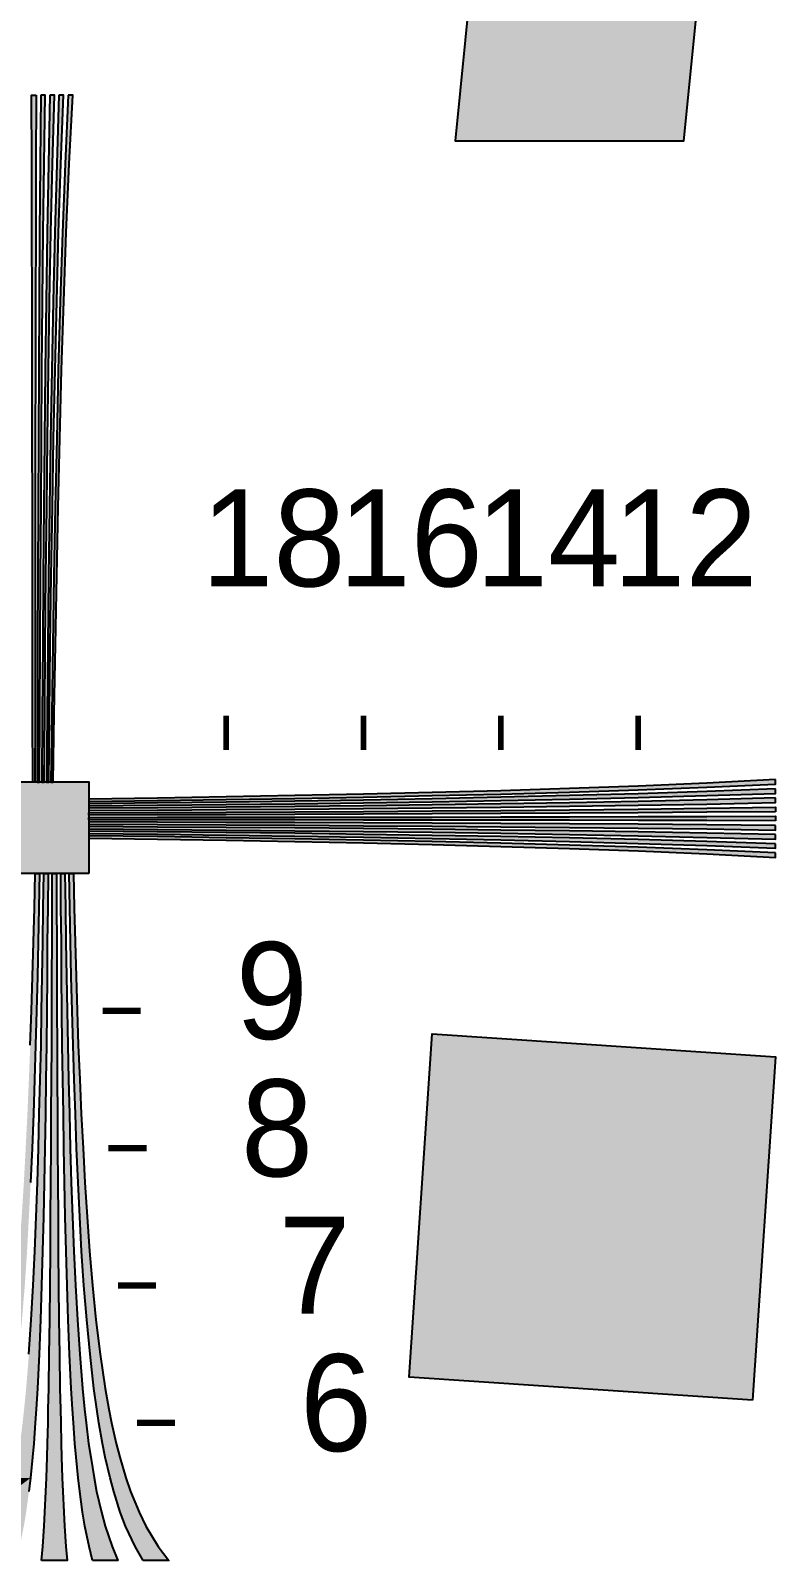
# Model space of a CAD drawing. Header units: millimetres. Extents: x 0 to 791, y 0 to 492.
# Drawn here: x 114.5 to 179.6, y 88.1 to 221.8 of the extents above; entities that cross this region are included whole.
import ezdxf

# ---------------------------------------------------------------- set-up
doc = ezdxf.new("R2010")
doc.units = ezdxf.units.MM
for name, color, linetype in [('LABELS', 7, 'Continuous'), ('PERIPHERY', 7, 'Continuous'), ('SFR', 7, 'Continuous')]:
    doc.layers.add(name, color=color, linetype=linetype)

msp = doc.modelspace()

# ---------------------------------------------------------------- hatches: boundary and pattern name
at = {"layer": 'PERIPHERY', "true_color": 0x000000}
h = msp.add_hatch(color=7, dxfattribs=at)
h.dxf.hatch_style = 1
h.paths.add_polyline_path([(114.95, 216.13), (114.93, 210.13), (114.92, 204.12), (114.9, 198.12), (114.89, 192.12), (114.88, 186.12), (114.88, 180.12), (114.87, 174.12), (114.86, 168.12), (114.86, 162.12), (114.85, 156.12), (114.65, 156.12), (114.64, 162.12), (114.64, 168.12), (114.63, 174.12), (114.63, 180.12), (114.62, 186.12), (114.61, 192.12), (114.6, 198.12), (114.58, 204.12), (114.57, 210.13), (114.55, 216.13), (114.95, 216.13)])
h = msp.add_hatch(color=7, dxfattribs=at)
h.dxf.hatch_style = 1
h.paths.add_polyline_path([(115.35, 216.13), (115.3, 210.13), (115.25, 204.12), (115.21, 198.12), (115.18, 192.12), (115.15, 186.12), (115.13, 180.12), (115.1, 174.12), (115.08, 168.12), (115.07, 162.12), (115.05, 156.12), (115.25, 156.12), (115.28, 162.12), (115.31, 168.12), (115.34, 174.12), (115.38, 180.12), (115.42, 186.12), (115.46, 192.12), (115.52, 198.12), (115.58, 204.12), (115.66, 210.13), (115.75, 216.13), (115.35, 216.13)])
h = msp.add_hatch(color=7, dxfattribs=at)
h.dxf.hatch_style = 1
h.paths.add_polyline_path([(116.15, 216.13), (116.02, 210.13), (115.92, 204.12), (115.83, 198.12), (115.75, 192.12), (115.68, 186.12), (115.63, 180.12), (115.57, 174.12), (115.53, 168.12), (115.49, 162.12), (115.45, 156.12), (115.65, 156.12), (115.7, 162.12), (115.75, 168.12), (115.81, 174.12), (115.88, 180.12), (115.95, 186.12), (116.04, 192.12), (116.13, 198.12), (116.25, 204.12), (116.39, 210.13), (116.55, 216.13), (116.15, 216.13)])
h = msp.add_hatch(color=7, dxfattribs=at)
h.dxf.hatch_style = 1
h.paths.add_polyline_path([(116.95, 216.13), (116.75, 210.13), (116.58, 204.12), (116.44, 198.12), (116.32, 192.12), (116.22, 186.12), (116.13, 180.12), (116.04, 174.12), (115.97, 168.12), (115.91, 162.12), (115.85, 156.12), (116.05, 156.12), (116.12, 162.12), (116.19, 168.12), (116.28, 174.12), (116.38, 180.12), (116.48, 186.12), (116.61, 192.12), (116.75, 198.12), (116.92, 204.12), (117.11, 210.13), (117.35, 216.13), (116.95, 216.13)])
h = msp.add_hatch(color=7, dxfattribs=at)
h.dxf.hatch_style = 1
h.paths.add_polyline_path([(117.75, 216.13), (117.48, 210.13), (117.25, 204.12), (117.06, 198.12), (116.89, 192.12), (116.75, 186.12), (116.63, 180.12), (116.51, 174.12), (116.42, 168.12), (116.33, 162.12), (116.25, 156.12), (116.45, 156.12), (116.54, 162.12), (116.64, 168.12), (116.75, 174.12), (116.88, 180.12), (117.02, 186.12), (117.18, 192.12), (117.37, 198.12), (117.58, 204.12), (117.84, 210.13), (118.15, 216.13), (117.75, 216.13)])
h = msp.add_hatch(color=7, dxfattribs=at)
h.dxf.hatch_style = 1
h.paths.add_polyline_path([(119.56, 148.13), (111.56, 148.13), (111.56, 156.13), (119.56, 156.13), (119.56, 148.13)])
h = msp.add_hatch(color=7, dxfattribs=at)
h.dxf.hatch_style = 1
h.paths.add_polyline_path([(179.56, 156.33), (173.56, 156.02), (167.56, 155.76), (161.56, 155.55), (155.56, 155.36), (149.56, 155.2), (143.56, 155.05), (137.56, 154.93), (131.56, 154.82), (125.56, 154.72), (119.56, 154.63), (119.56, 154.43), (125.56, 154.51), (131.56, 154.6), (137.56, 154.69), (143.56, 154.8), (149.56, 154.93), (155.56, 155.07), (161.56, 155.24), (167.56, 155.43), (173.56, 155.66), (179.56, 155.93), (179.56, 156.33)])
h = msp.add_hatch(color=7, dxfattribs=at)
h.dxf.hatch_style = 1
h.paths.add_polyline_path([(179.56, 155.53), (173.56, 155.29), (167.56, 155.1), (161.56, 154.93), (155.56, 154.79), (149.56, 154.66), (143.56, 154.55), (137.56, 154.46), (131.56, 154.37), (125.56, 154.3), (119.56, 154.23), (119.56, 154.03), (125.56, 154.09), (131.56, 154.15), (137.56, 154.22), (143.56, 154.3), (149.56, 154.4), (155.56, 154.5), (161.56, 154.62), (167.56, 154.76), (173.56, 154.93), (179.56, 155.13), (179.56, 155.53)])
h = msp.add_hatch(color=7, dxfattribs=at)
h.dxf.hatch_style = 1
h.paths.add_polyline_path([(179.56, 154.73), (173.56, 154.57), (167.56, 154.43), (161.56, 154.31), (155.56, 154.22), (149.56, 154.13), (143.56, 154.05), (137.56, 153.99), (131.56, 153.93), (125.56, 153.88), (119.56, 153.83), (119.56, 153.63), (125.56, 153.67), (131.56, 153.71), (137.56, 153.75), (143.56, 153.8), (149.56, 153.86), (155.56, 153.93), (161.56, 154.01), (167.56, 154.1), (173.56, 154.2), (179.56, 154.33), (179.56, 154.73)])
h = msp.add_hatch(color=7, dxfattribs=at)
h.dxf.hatch_style = 1
h.paths.add_polyline_path([(179.56, 153.53), (173.56, 153.48), (167.56, 153.43), (161.56, 153.39), (155.56, 153.36), (149.56, 153.33), (143.56, 153.3), (137.56, 153.28), (131.56, 153.26), (125.56, 153.25), (119.56, 153.23), (119.56, 153.43), (125.56, 153.46), (131.56, 153.49), (137.56, 153.52), (143.56, 153.55), (149.56, 153.6), (155.56, 153.64), (161.56, 153.7), (167.56, 153.76), (173.56, 153.84), (179.56, 153.93), (179.56, 153.53)])
h = msp.add_hatch(color=7, dxfattribs=at)
h.dxf.hatch_style = 1
h.paths.add_polyline_path([(179.56, 152.73), (173.56, 152.75), (167.56, 152.76), (161.56, 152.78), (155.56, 152.79), (149.56, 152.8), (143.56, 152.8), (137.56, 152.81), (131.56, 152.82), (125.56, 152.82), (119.56, 152.83), (119.56, 153.03), (125.56, 153.04), (131.56, 153.04), (137.56, 153.05), (143.56, 153.05), (149.56, 153.06), (155.56, 153.07), (161.56, 153.08), (167.56, 153.1), (173.56, 153.11), (179.56, 153.13), (179.56, 152.73)])
h = msp.add_hatch(color=7, dxfattribs=at)
h.dxf.hatch_style = 1
h.paths.add_polyline_path([(179.56, 152.33), (173.56, 152.38), (167.56, 152.43), (161.56, 152.47), (155.56, 152.5), (149.56, 152.53), (143.56, 152.55), (137.56, 152.58), (131.56, 152.6), (125.56, 152.61), (119.56, 152.63), (119.56, 152.43), (125.56, 152.4), (131.56, 152.37), (137.56, 152.34), (143.56, 152.3), (149.56, 152.26), (155.56, 152.22), (161.56, 152.16), (167.56, 152.1), (173.56, 152.02), (179.56, 151.93), (179.56, 152.33)])
h = msp.add_hatch(color=7, dxfattribs=at)
h.dxf.hatch_style = 1
h.paths.add_polyline_path([(179.56, 151.53), (173.56, 151.66), (167.56, 151.76), (161.56, 151.85), (155.56, 151.93), (149.56, 152), (143.56, 152.05), (137.56, 152.11), (131.56, 152.15), (125.56, 152.19), (119.56, 152.23), (119.56, 152.03), (125.56, 151.98), (131.56, 151.93), (137.56, 151.87), (143.56, 151.8), (149.56, 151.73), (155.56, 151.64), (161.56, 151.55), (167.56, 151.43), (173.56, 151.29), (179.56, 151.13), (179.56, 151.53)])
h = msp.add_hatch(color=7, dxfattribs=at)
h.dxf.hatch_style = 1
h.paths.add_polyline_path([(179.56, 150.73), (173.56, 150.93), (167.56, 151.1), (161.56, 151.24), (155.56, 151.36), (149.56, 151.46), (143.56, 151.55), (137.56, 151.64), (131.56, 151.71), (125.56, 151.77), (119.56, 151.83), (119.56, 151.63), (125.56, 151.56), (131.56, 151.49), (137.56, 151.4), (143.56, 151.3), (149.56, 151.2), (155.56, 151.07), (161.56, 150.93), (167.56, 150.76), (173.56, 150.57), (179.56, 150.33), (179.56, 150.73)])
h = msp.add_hatch(color=7, dxfattribs=at)
h.dxf.hatch_style = 1
h.paths.add_polyline_path([(179.56, 149.93), (173.56, 150.2), (167.56, 150.43), (161.56, 150.62), (155.56, 150.79), (149.56, 150.93), (143.56, 151.05), (137.56, 151.17), (131.56, 151.26), (125.56, 151.35), (119.56, 151.43), (119.56, 151.23), (125.56, 151.14), (131.56, 151.04), (137.56, 150.93), (143.56, 150.8), (149.56, 150.66), (155.56, 150.5), (161.56, 150.31), (167.56, 150.1), (173.56, 149.84), (179.56, 149.53), (179.56, 149.93)])
h = msp.add_hatch(color=7, dxfattribs=at)
h.dxf.hatch_style = 1
h.paths.add_polyline_path([(106.55, 88.13), (107.46, 89.33), (108.54, 91.13), (109.13, 92.33), (109.88, 94.13), (110.3, 95.33), (110.83, 97.13), (111.14, 98.33), (111.54, 100.13), (111.78, 101.33), (112.1, 103.13), (112.54, 106.13), (112.91, 109.13), (113.21, 112.13), (113.47, 115.13), (113.69, 118.13), (113.88, 121.13), (114.04, 124.13), (114.19, 127.13), (114.32, 130.13), (114.44, 133.13), (114.54, 136.13), (114.64, 139.13), (114.72, 142.13), (114.8, 145.13), (114.88, 148.13), (115.25, 148.13), (115.19, 145.13), (115.13, 142.13), (115.07, 139.13), (114.99, 136.13), (114.91, 133.13), (114.81, 130.13), (114.71, 127.13), (114.6, 124.13), (114.47, 121.13), (114.32, 118.13), (114.16, 115.13), (113.96, 112.13), (113.71, 109.13), (113.43, 106.13), (113.09, 103.13), (112.84, 101.33), (112.66, 100.13), (112.34, 98.33), (112.1, 97.13), (111.69, 95.33), (111.36, 94.13), (110.78, 92.33), (110.32, 91.13), (109.48, 89.33), (108.77, 88.13), (106.55, 88.13)])
h = msp.add_hatch(color=7, dxfattribs=at)
h.dxf.hatch_style = 1
h.paths.add_polyline_path([(110.99, 88.13), (111.49, 89.33), (112.1, 91.13), (112.43, 92.33), (112.85, 94.13), (113.08, 95.33), (113.37, 97.13), (113.55, 98.33), (113.77, 100.13), (113.9, 101.33), (114.08, 103.13), (114.32, 106.13), (114.52, 109.13), (114.69, 112.13), (114.83, 115.13), (114.96, 118.13), (115.07, 121.13), (115.16, 124.13), (115.23, 127.13), (115.31, 130.13), (115.38, 133.13), (115.43, 136.13), (115.49, 139.13), (115.53, 142.13), (115.58, 145.13), (115.62, 148.13), (115.99, 148.13), (115.97, 145.13), (115.93, 142.13), (115.91, 139.13), (115.88, 136.13), (115.85, 133.13), (115.8, 130.13), (115.76, 127.13), (115.71, 124.13), (115.66, 121.13), (115.59, 118.13), (115.52, 115.13), (115.43, 112.13), (115.33, 109.13), (115.21, 106.13), (115.07, 103.13), (114.96, 101.33), (114.88, 100.13), (114.75, 98.33), (114.64, 97.13), (114.47, 95.33), (114.32, 94.13), (114.08, 92.33), (113.88, 91.13), (113.51, 89.33), (113.21, 88.13), (110.99, 88.13), (110.99, 88.13)])
h = msp.add_hatch(color=7, dxfattribs=at)
h.dxf.hatch_style = 1
h.paths.add_polyline_path([(115.43, 88.13), (115.53, 89.33), (115.66, 91.13), (115.72, 92.33), (115.8, 94.13), (115.86, 95.33), (115.91, 97.13), (115.95, 98.33), (115.99, 100.13), (116.01, 101.33), (116.06, 103.13), (116.1, 106.13), (116.15, 109.13), (116.18, 112.13), (116.2, 115.13), (116.22, 118.13), (116.25, 121.13), (116.27, 124.13), (116.28, 127.13), (116.3, 130.13), (116.31, 133.13), (116.32, 136.13), (116.33, 139.13), (116.35, 142.13), (116.36, 145.13), (116.36, 148.13), (116.73, 148.13), (116.73, 145.13), (116.75, 142.13), (116.76, 139.13), (116.77, 136.13), (116.78, 133.13), (116.79, 130.13), (116.81, 127.13), (116.82, 124.13), (116.85, 121.13), (116.87, 118.13), (116.89, 115.13), (116.91, 112.13), (116.95, 109.13), (116.99, 106.13), (117.03, 103.13), (117.08, 101.33), (117.1, 100.13), (117.14, 98.33), (117.18, 97.13), (117.24, 95.33), (117.29, 94.13), (117.37, 92.33), (117.43, 91.13), (117.56, 89.33), (117.66, 88.13), (115.43, 88.13)])
h = msp.add_hatch(color=7, dxfattribs=at)
h.dxf.hatch_style = 1
h.paths.add_polyline_path([(119.88, 88.13), (119.58, 89.33), (119.21, 91.13), (119.01, 92.33), (118.77, 94.13), (118.63, 95.33), (118.44, 97.13), (118.34, 98.33), (118.21, 100.13), (118.13, 101.33), (118.02, 103.13), (117.88, 106.13), (117.76, 109.13), (117.66, 112.13), (117.57, 115.13), (117.5, 118.13), (117.43, 121.13), (117.38, 124.13), (117.33, 127.13), (117.29, 130.13), (117.24, 133.13), (117.21, 136.13), (117.18, 139.13), (117.16, 142.13), (117.12, 145.13), (117.1, 148.13), (117.47, 148.13), (117.51, 145.13), (117.56, 142.13), (117.6, 139.13), (117.66, 136.13), (117.71, 133.13), (117.78, 130.13), (117.86, 127.13), (117.93, 124.13), (118.02, 121.13), (118.13, 118.13), (118.26, 115.13), (118.4, 112.13), (118.57, 109.13), (118.77, 106.13), (119.01, 103.13), (119.19, 101.33), (119.32, 100.13), (119.54, 98.33), (119.72, 97.13), (120.02, 95.33), (120.24, 94.13), (120.66, 92.33), (120.99, 91.13), (121.6, 89.33), (122.1, 88.13), (119.88, 88.13)])
h = msp.add_hatch(color=7, dxfattribs=at)
h.dxf.hatch_style = 1
h.paths.add_polyline_path([(124.32, 88.13), (123.61, 89.33), (122.77, 91.13), (122.31, 92.33), (121.73, 94.13), (121.41, 95.33), (120.99, 97.13), (120.75, 98.33), (120.43, 100.13), (120.25, 101.33), (120, 103.13), (119.66, 106.13), (119.38, 109.13), (119.13, 112.13), (118.93, 115.13), (118.77, 118.13), (118.62, 121.13), (118.49, 124.13), (118.38, 127.13), (118.28, 130.13), (118.18, 133.13), (118.1, 136.13), (118.02, 139.13), (117.96, 142.13), (117.9, 145.13), (117.84, 148.13), (118.21, 148.13), (118.29, 145.13), (118.37, 142.13), (118.44, 139.13), (118.55, 136.13), (118.64, 133.13), (118.77, 130.13), (118.9, 127.13), (119.05, 124.13), (119.21, 121.13), (119.4, 118.13), (119.62, 115.13), (119.88, 112.13), (120.18, 109.13), (120.54, 106.13), (120.99, 103.13), (121.31, 101.33), (121.55, 100.13), (121.95, 98.33), (122.26, 97.13), (122.8, 95.33), (123.21, 94.13), (123.96, 92.33), (124.55, 91.13), (125.63, 89.33), (126.55, 88.13), (124.32, 88.13)])
at = {"layer": 'SFR', "true_color": 0x000000}
h = msp.add_hatch(color=7, dxfattribs=at)
h.dxf.hatch_style = 1
h.paths.add_polyline_path([(59.56, 292.12), (51.56, 212.13), (71.56, 212.13), (74.97, 246.18), (154.17, 238.26), (151.56, 212.12), (171.56, 212.12), (179.56, 292.12), (159.56, 292.12), (156.15, 258.06), (76.95, 265.99), (79.56, 292.12), (59.56, 292.12), (59.56, 292.12)])
h = msp.add_hatch(color=7, dxfattribs=at)
h.dxf.hatch_style = 1
h.paths.add_polyline_path([(177.56, 102.12), (147.56, 104.12), (149.56, 134.13), (179.56, 132.12), (177.56, 102.12)])

# ---------------------------------------------------------------- linework, layer by layer
at = {"layer": 'PERIPHERY', "color": 250}
for points in [[(114.95, 216.13), (114.93, 210.13), (114.92, 204.12), (114.9, 198.12), (114.89, 192.12), (114.88, 186.12), (114.88, 180.12), (114.87, 174.12), (114.86, 168.12), (114.86, 162.12), (114.85, 156.12), (114.65, 156.12), (114.64, 162.12), (114.64, 168.12), (114.63, 174.12), (114.63, 180.12), (114.62, 186.12), (114.61, 192.12), (114.6, 198.12), (114.58, 204.12), (114.57, 210.13), (114.55, 216.13), (114.95, 216.13)], [(115.35, 216.13), (115.3, 210.13), (115.25, 204.12), (115.21, 198.12), (115.18, 192.12), (115.15, 186.12), (115.13, 180.12), (115.1, 174.12), (115.08, 168.12), (115.07, 162.12), (115.05, 156.12), (115.25, 156.12), (115.28, 162.12), (115.31, 168.12), (115.34, 174.12), (115.38, 180.12), (115.42, 186.12), (115.46, 192.12), (115.52, 198.12), (115.58, 204.12), (115.66, 210.13), (115.75, 216.13), (115.35, 216.13)], [(116.15, 216.13), (116.02, 210.13), (115.92, 204.12), (115.83, 198.12), (115.75, 192.12), (115.68, 186.12), (115.63, 180.12), (115.57, 174.12), (115.53, 168.12), (115.49, 162.12), (115.45, 156.12), (115.65, 156.12), (115.7, 162.12), (115.75, 168.12), (115.81, 174.12), (115.88, 180.12), (115.95, 186.12), (116.04, 192.12), (116.13, 198.12), (116.25, 204.12), (116.39, 210.13), (116.55, 216.13), (116.15, 216.13)], [(116.95, 216.13), (116.75, 210.13), (116.58, 204.12), (116.44, 198.12), (116.32, 192.12), (116.22, 186.12), (116.13, 180.12), (116.04, 174.12), (115.97, 168.12), (115.91, 162.12), (115.85, 156.12), (116.05, 156.12), (116.12, 162.12), (116.19, 168.12), (116.28, 174.12), (116.38, 180.12), (116.48, 186.12), (116.61, 192.12), (116.75, 198.12), (116.92, 204.12), (117.11, 210.13), (117.35, 216.13), (116.95, 216.13)], [(117.75, 216.13), (117.48, 210.13), (117.25, 204.12), (117.06, 198.12), (116.89, 192.12), (116.75, 186.12), (116.63, 180.12), (116.51, 174.12), (116.42, 168.12), (116.33, 162.12), (116.25, 156.12), (116.45, 156.12), (116.54, 162.12), (116.64, 168.12), (116.75, 174.12), (116.88, 180.12), (117.02, 186.12), (117.18, 192.12), (117.37, 198.12), (117.58, 204.12), (117.84, 210.13), (118.15, 216.13), (117.75, 216.13)], [(119.56, 148.13), (111.56, 148.13), (111.56, 156.13), (119.56, 156.13), (119.56, 148.13)], [(179.56, 156.33), (173.56, 156.02), (167.56, 155.76), (161.56, 155.55), (155.56, 155.36), (149.56, 155.2), (143.56, 155.05), (137.56, 154.93), (131.56, 154.82), (125.56, 154.72), (119.56, 154.63), (119.56, 154.43), (125.56, 154.51), (131.56, 154.6), (137.56, 154.69), (143.56, 154.8), (149.56, 154.93), (155.56, 155.07), (161.56, 155.24), (167.56, 155.43), (173.56, 155.66), (179.56, 155.93), (179.56, 156.33)], [(179.56, 155.53), (173.56, 155.29), (167.56, 155.1), (161.56, 154.93), (155.56, 154.79), (149.56, 154.66), (143.56, 154.55), (137.56, 154.46), (131.56, 154.37), (125.56, 154.3), (119.56, 154.23), (119.56, 154.03), (125.56, 154.09), (131.56, 154.15), (137.56, 154.22), (143.56, 154.3), (149.56, 154.4), (155.56, 154.5), (161.56, 154.62), (167.56, 154.76), (173.56, 154.93), (179.56, 155.13), (179.56, 155.53)], [(179.56, 154.73), (173.56, 154.57), (167.56, 154.43), (161.56, 154.31), (155.56, 154.22), (149.56, 154.13), (143.56, 154.05), (137.56, 153.99), (131.56, 153.93), (125.56, 153.88), (119.56, 153.83), (119.56, 153.63), (125.56, 153.67), (131.56, 153.71), (137.56, 153.75), (143.56, 153.8), (149.56, 153.86), (155.56, 153.93), (161.56, 154.01), (167.56, 154.1), (173.56, 154.2), (179.56, 154.33), (179.56, 154.73)], [(179.56, 153.53), (173.56, 153.48), (167.56, 153.43), (161.56, 153.39), (155.56, 153.36), (149.56, 153.33), (143.56, 153.3), (137.56, 153.28), (131.56, 153.26), (125.56, 153.25), (119.56, 153.23), (119.56, 153.43), (125.56, 153.46), (131.56, 153.49), (137.56, 153.52), (143.56, 153.55), (149.56, 153.6), (155.56, 153.64), (161.56, 153.7), (167.56, 153.76), (173.56, 153.84), (179.56, 153.93), (179.56, 153.53)], [(179.56, 152.73), (173.56, 152.75), (167.56, 152.76), (161.56, 152.78), (155.56, 152.79), (149.56, 152.8), (143.56, 152.8), (137.56, 152.81), (131.56, 152.82), (125.56, 152.82), (119.56, 152.83), (119.56, 153.03), (125.56, 153.04), (131.56, 153.04), (137.56, 153.05), (143.56, 153.05), (149.56, 153.06), (155.56, 153.07), (161.56, 153.08), (167.56, 153.1), (173.56, 153.11), (179.56, 153.13), (179.56, 152.73)], [(179.56, 152.33), (173.56, 152.38), (167.56, 152.43), (161.56, 152.47), (155.56, 152.5), (149.56, 152.53), (143.56, 152.55), (137.56, 152.58), (131.56, 152.6), (125.56, 152.61), (119.56, 152.63), (119.56, 152.43), (125.56, 152.4), (131.56, 152.37), (137.56, 152.34), (143.56, 152.3), (149.56, 152.26), (155.56, 152.22), (161.56, 152.16), (167.56, 152.1), (173.56, 152.02), (179.56, 151.93), (179.56, 152.33)], [(179.56, 151.53), (173.56, 151.66), (167.56, 151.76), (161.56, 151.85), (155.56, 151.93), (149.56, 152), (143.56, 152.05), (137.56, 152.11), (131.56, 152.15), (125.56, 152.19), (119.56, 152.23), (119.56, 152.03), (125.56, 151.98), (131.56, 151.93), (137.56, 151.87), (143.56, 151.8), (149.56, 151.73), (155.56, 151.64), (161.56, 151.55), (167.56, 151.43), (173.56, 151.29), (179.56, 151.13), (179.56, 151.53)], [(179.56, 150.73), (173.56, 150.93), (167.56, 151.1), (161.56, 151.24), (155.56, 151.36), (149.56, 151.46), (143.56, 151.55), (137.56, 151.64), (131.56, 151.71), (125.56, 151.77), (119.56, 151.83), (119.56, 151.63), (125.56, 151.56), (131.56, 151.49), (137.56, 151.4), (143.56, 151.3), (149.56, 151.2), (155.56, 151.07), (161.56, 150.93), (167.56, 150.76), (173.56, 150.57), (179.56, 150.33), (179.56, 150.73)], [(179.56, 149.93), (173.56, 150.2), (167.56, 150.43), (161.56, 150.62), (155.56, 150.79), (149.56, 150.93), (143.56, 151.05), (137.56, 151.17), (131.56, 151.26), (125.56, 151.35), (119.56, 151.43), (119.56, 151.23), (125.56, 151.14), (131.56, 151.04), (137.56, 150.93), (143.56, 150.8), (149.56, 150.66), (155.56, 150.5), (161.56, 150.31), (167.56, 150.1), (173.56, 149.84), (179.56, 149.53), (179.56, 149.93)], [(115.43, 88.13), (115.53, 89.33), (115.66, 91.13), (115.72, 92.33), (115.8, 94.13), (115.86, 95.33), (115.91, 97.13), (115.95, 98.33), (115.99, 100.13), (116.01, 101.33), (116.06, 103.13), (116.1, 106.13), (116.15, 109.13), (116.18, 112.13), (116.2, 115.13), (116.22, 118.13), (116.25, 121.13), (116.27, 124.13), (116.28, 127.13), (116.3, 130.13), (116.31, 133.13), (116.32, 136.13), (116.33, 139.13), (116.35, 142.13), (116.36, 145.13), (116.36, 148.13), (116.73, 148.13), (116.73, 145.13), (116.75, 142.13), (116.76, 139.13), (116.77, 136.13), (116.78, 133.13), (116.79, 130.13), (116.81, 127.13), (116.82, 124.13), (116.85, 121.13), (116.87, 118.13), (116.89, 115.13), (116.91, 112.13), (116.95, 109.13), (116.99, 106.13), (117.03, 103.13), (117.08, 101.33), (117.1, 100.13), (117.14, 98.33), (117.18, 97.13), (117.24, 95.33), (117.29, 94.13), (117.37, 92.33), (117.43, 91.13), (117.56, 89.33), (117.66, 88.13), (115.43, 88.13)], [(119.88, 88.13), (119.58, 89.33), (119.21, 91.13), (119.01, 92.33), (118.77, 94.13), (118.63, 95.33), (118.44, 97.13), (118.34, 98.33), (118.21, 100.13), (118.13, 101.33), (118.02, 103.13), (117.88, 106.13), (117.76, 109.13), (117.66, 112.13), (117.57, 115.13), (117.5, 118.13), (117.43, 121.13), (117.38, 124.13), (117.33, 127.13), (117.29, 130.13), (117.24, 133.13), (117.21, 136.13), (117.18, 139.13), (117.16, 142.13), (117.12, 145.13), (117.1, 148.13), (117.47, 148.13), (117.51, 145.13), (117.56, 142.13), (117.6, 139.13), (117.66, 136.13), (117.71, 133.13), (117.78, 130.13), (117.86, 127.13), (117.93, 124.13), (118.02, 121.13), (118.13, 118.13), (118.26, 115.13), (118.4, 112.13), (118.57, 109.13), (118.77, 106.13), (119.01, 103.13), (119.19, 101.33), (119.32, 100.13), (119.54, 98.33), (119.72, 97.13), (120.02, 95.33), (120.24, 94.13), (120.66, 92.33), (120.99, 91.13), (121.6, 89.33), (122.1, 88.13), (119.88, 88.13)], [(124.32, 88.13), (123.61, 89.33), (122.77, 91.13), (122.31, 92.33), (121.73, 94.13), (121.41, 95.33), (120.99, 97.13), (120.75, 98.33), (120.43, 100.13), (120.25, 101.33), (120, 103.13), (119.66, 106.13), (119.38, 109.13), (119.13, 112.13), (118.93, 115.13), (118.77, 118.13), (118.62, 121.13), (118.49, 124.13), (118.38, 127.13), (118.28, 130.13), (118.18, 133.13), (118.1, 136.13), (118.02, 139.13), (117.96, 142.13), (117.9, 145.13), (117.84, 148.13), (118.21, 148.13), (118.29, 145.13), (118.37, 142.13), (118.44, 139.13), (118.55, 136.13), (118.64, 133.13), (118.77, 130.13), (118.9, 127.13), (119.05, 124.13), (119.21, 121.13), (119.4, 118.13), (119.62, 115.13), (119.88, 112.13), (120.18, 109.13), (120.54, 106.13), (120.99, 103.13), (121.31, 101.33), (121.55, 100.13), (121.95, 98.33), (122.26, 97.13), (122.8, 95.33), (123.21, 94.13), (123.96, 92.33), (124.55, 91.13), (125.63, 89.33), (126.55, 88.13), (124.32, 88.13)]]:
    msp.add_lwpolyline(points, close=True, dxfattribs=at)
at = {"layer": 'PERIPHERY', "color": 250, "lineweight": 35}
for points, const_width in [([(131.56, 158.93), (131.56, 161.93)], 0.5), ([(143.56, 158.93), (143.56, 161.93)], 0.5), ([(155.56, 158.93), (155.56, 161.93)], 0.5), ([(167.56, 158.93), (167.56, 161.93)], 0.5), ([(124.1, 136.13), (120.77, 136.13)], 0.556), ([(124.6, 124.13), (121.27, 124.13)], 0.556), ([(125.43, 112.13), (122.1, 112.13)], 0.556), ([(127.1, 100.13), (123.77, 100.13)], 0.556)]:
    msp.add_lwpolyline(points, dxfattribs=dict(at, const_width=const_width))
at = {"layer": 'PERIPHERY', "color": 250}
for points in [[(114.32, 106.13), (114.52, 109.13), (114.69, 112.13), (114.83, 115.13), (114.96, 118.13), (115.07, 121.13), (115.16, 124.13), (115.23, 127.13), (115.31, 130.13), (115.38, 133.13), (115.43, 136.13), (115.49, 139.13), (115.53, 142.13), (115.58, 145.13), (115.62, 148.13), (115.99, 148.13), (115.97, 145.13), (115.93, 142.13), (115.91, 139.13), (115.88, 136.13), (115.85, 133.13), (115.8, 130.13), (115.76, 127.13), (115.71, 124.13), (115.66, 121.13), (115.59, 118.13), (115.52, 115.13), (115.43, 112.13), (115.33, 109.13), (115.21, 106.13), (115.07, 103.13), (114.96, 101.33), (114.88, 100.13), (114.75, 98.33), (114.64, 97.13), (114.47, 95.33), (114.32, 94.13)], [(114.44, 133.13), (114.54, 136.13), (114.64, 139.13), (114.72, 142.13), (114.8, 145.13), (114.88, 148.13), (115.25, 148.13), (115.19, 145.13), (115.13, 142.13), (115.07, 139.13), (114.99, 136.13), (114.91, 133.13), (114.81, 130.13), (114.71, 127.13), (114.6, 124.13), (114.47, 121.13)]]:
    msp.add_lwpolyline(points, dxfattribs=at)
at = {"layer": 'PERIPHERY', "color": 250, "true_color": 0x000000}
for points in [[(114.95, 216.13), (114.55, 216.13), (114.57, 210.13)], [(114.95, 216.13), (114.57, 210.13), (114.58, 204.12)], [(114.95, 216.13), (114.58, 204.12), (114.6, 198.12)], [(114.95, 216.13), (114.6, 198.12), (114.61, 192.12)], [(114.95, 216.13), (114.61, 192.12), (114.62, 186.12)], [(114.95, 216.13), (114.62, 186.12), (114.63, 180.12)], [(114.95, 216.13), (114.63, 180.12), (114.63, 174.12)], [(114.95, 216.13), (114.63, 174.12), (114.64, 168.12)], [(114.95, 216.13), (114.64, 168.12), (114.64, 162.12)], [(114.95, 216.13), (114.64, 162.12), (114.65, 156.12)], [(114.65, 156.12), (114.93, 210.13), (114.95, 216.13)], [(115.75, 216.13), (115.13, 180.12), (115.1, 174.12)], [(115.1, 174.12), (115.66, 210.13), (115.75, 216.13)], [(115.75, 216.13), (115.15, 186.12), (115.13, 180.12)], [(115.75, 216.13), (115.18, 192.12), (115.15, 186.12)], [(115.75, 216.13), (115.21, 198.12), (115.18, 192.12)], [(115.75, 216.13), (115.25, 204.12), (115.21, 198.12)], [(115.75, 216.13), (115.3, 210.13), (115.25, 204.12)], [(115.75, 216.13), (115.35, 216.13), (115.3, 210.13)], [(116.55, 216.13), (115.75, 192.12), (115.68, 186.12)], [(115.68, 186.12), (116.39, 210.13), (116.55, 216.13)], [(116.55, 216.13), (115.83, 198.12), (115.75, 192.12)], [(116.55, 216.13), (115.92, 204.12), (115.83, 198.12)], [(116.55, 216.13), (116.02, 210.13), (115.92, 204.12)], [(116.55, 216.13), (116.15, 216.13), (116.02, 210.13)], [(117.35, 216.13), (116.44, 198.12), (116.32, 192.12)], [(116.32, 192.12), (117.11, 210.13), (117.35, 216.13)], [(117.35, 216.13), (116.58, 204.12), (116.44, 198.12)], [(117.35, 216.13), (116.75, 210.13), (116.58, 204.12)], [(117.35, 216.13), (116.95, 216.13), (116.75, 210.13)], [(118.15, 216.13), (117.06, 198.12), (116.89, 192.12)], [(116.89, 192.12), (117.84, 210.13), (118.15, 216.13)], [(118.15, 216.13), (117.25, 204.12), (117.06, 198.12)], [(118.15, 216.13), (117.48, 210.13), (117.25, 204.12)], [(118.15, 216.13), (117.75, 216.13), (117.48, 210.13)], [(114.65, 156.12), (114.92, 204.12), (114.93, 210.13)], [(115.1, 174.12), (115.58, 204.12), (115.66, 210.13)], [(115.68, 186.12), (116.25, 204.12), (116.39, 210.13)], [(116.32, 192.12), (116.92, 204.12), (117.11, 210.13)], [(116.89, 192.12), (117.58, 204.12), (117.84, 210.13)], [(114.65, 156.12), (114.9, 198.12), (114.92, 204.12)], [(115.1, 174.12), (115.52, 198.12), (115.58, 204.12)], [(115.68, 186.12), (116.13, 198.12), (116.25, 204.12)], [(116.32, 192.12), (116.75, 198.12), (116.92, 204.12)], [(116.89, 192.12), (117.37, 198.12), (117.58, 204.12)], [(114.65, 156.12), (114.89, 192.12), (114.9, 198.12)], [(115.1, 174.12), (115.46, 192.12), (115.52, 198.12)], [(115.68, 186.12), (116.04, 192.12), (116.13, 198.12)], [(116.32, 192.12), (116.61, 192.12), (116.75, 198.12)], [(116.89, 192.12), (117.18, 192.12), (117.37, 198.12)], [(114.65, 156.12), (114.88, 186.12), (114.89, 192.12)], [(115.1, 174.12), (115.42, 186.12), (115.46, 192.12)], [(115.68, 186.12), (115.95, 186.12), (116.04, 192.12)], [(116.32, 192.12), (115.91, 162.12), (115.85, 156.12)], [(116.32, 192.12), (115.85, 156.12), (116.05, 156.12)], [(116.32, 192.12), (115.97, 168.12), (115.91, 162.12)], [(116.32, 192.12), (116.04, 174.12), (115.97, 168.12)], [(116.32, 192.12), (116.13, 180.12), (116.04, 174.12)], [(116.32, 192.12), (116.05, 156.12), (116.12, 162.12)], [(116.32, 192.12), (116.12, 162.12), (116.19, 168.12)], [(116.32, 192.12), (116.22, 186.12), (116.13, 180.12)], [(116.32, 192.12), (116.19, 168.12), (116.28, 174.12)], [(116.89, 192.12), (116.33, 162.12), (116.25, 156.12)], [(116.89, 192.12), (116.25, 156.12), (116.45, 156.12)], [(116.32, 192.12), (116.28, 174.12), (116.38, 180.12)], [(116.32, 192.12), (116.38, 180.12), (116.48, 186.12)], [(116.32, 192.12), (116.48, 186.12), (116.61, 192.12)], [(116.89, 192.12), (116.42, 168.12), (116.33, 162.12)], [(116.89, 192.12), (116.51, 174.12), (116.42, 168.12)], [(116.89, 192.12), (116.45, 156.12), (116.54, 162.12)], [(116.89, 192.12), (116.63, 180.12), (116.51, 174.12)], [(116.89, 192.12), (116.54, 162.12), (116.64, 168.12)], [(116.89, 192.12), (116.75, 186.12), (116.63, 180.12)], [(116.89, 192.12), (116.64, 168.12), (116.75, 174.12)], [(116.89, 192.12), (116.75, 174.12), (116.88, 180.12)], [(116.89, 192.12), (116.88, 180.12), (117.02, 186.12)], [(116.89, 192.12), (117.02, 186.12), (117.18, 192.12)], [(114.65, 156.12), (114.88, 180.12), (114.88, 186.12)], [(115.1, 174.12), (115.38, 180.12), (115.42, 186.12)], [(115.68, 186.12), (115.49, 162.12), (115.45, 156.12)], [(115.68, 186.12), (115.45, 156.12), (115.65, 156.12)], [(115.68, 186.12), (115.53, 168.12), (115.49, 162.12)], [(115.68, 186.12), (115.63, 180.12), (115.53, 168.12)], [(115.68, 186.12), (115.65, 156.12), (115.7, 162.12)], [(115.68, 186.12), (115.7, 162.12), (115.75, 168.12)], [(115.68, 186.12), (115.75, 168.12), (115.81, 174.12)], [(115.68, 186.12), (115.81, 174.12), (115.88, 180.12)], [(115.68, 186.12), (115.88, 180.12), (115.95, 186.12)], [(114.65, 156.12), (114.87, 174.12), (114.88, 180.12)], [(115.1, 174.12), (115.34, 174.12), (115.38, 180.12)], [(115.63, 180.12), (115.57, 174.12), (115.53, 168.12)], [(114.65, 156.12), (114.86, 168.12), (114.87, 174.12)], [(115.1, 174.12), (115.08, 168.12), (115.07, 162.12)], [(115.1, 174.12), (115.07, 162.12), (115.25, 156.12)], [(115.1, 174.12), (115.25, 156.12), (115.28, 162.12)], [(115.1, 174.12), (115.28, 162.12), (115.31, 168.12)], [(115.1, 174.12), (115.31, 168.12), (115.34, 174.12)], [(114.65, 156.12), (114.86, 162.12), (114.86, 168.12)], [(114.65, 156.12), (114.85, 156.12), (114.86, 162.12)], [(115.07, 162.12), (115.05, 156.12), (115.25, 156.12)], [(119.56, 148.13), (119.56, 156.13), (111.56, 156.13)], [(111.56, 156.13), (111.56, 148.13), (119.56, 148.13)], [(179.56, 155.93), (143.56, 155.05), (119.56, 154.43)], [(179.56, 155.93), (119.56, 154.43), (125.56, 154.51)], [(179.56, 155.13), (143.56, 154.55), (119.56, 154.03)], [(179.56, 155.13), (119.56, 154.03), (125.56, 154.09)], [(143.56, 155.05), (137.56, 154.93), (119.56, 154.43)], [(179.56, 155.93), (125.56, 154.51), (131.56, 154.6)], [(179.56, 155.13), (125.56, 154.09), (131.56, 154.15)], [(179.56, 155.93), (131.56, 154.6), (137.56, 154.69)], [(179.56, 155.13), (131.56, 154.15), (137.56, 154.22)], [(179.56, 155.93), (137.56, 154.69), (143.56, 154.8)], [(179.56, 155.13), (137.56, 154.22), (143.56, 154.3)], [(179.56, 155.93), (149.56, 155.2), (143.56, 155.05)], [(179.56, 155.93), (143.56, 154.8), (149.56, 154.93)], [(179.56, 155.13), (149.56, 154.66), (143.56, 154.55)], [(179.56, 155.13), (143.56, 154.3), (149.56, 154.4)], [(179.56, 155.93), (155.56, 155.36), (149.56, 155.2)], [(179.56, 155.93), (149.56, 154.93), (155.56, 155.07)], [(179.56, 155.13), (155.56, 154.79), (149.56, 154.66)], [(179.56, 155.13), (149.56, 154.4), (155.56, 154.5)], [(179.56, 155.93), (161.56, 155.55), (155.56, 155.36)], [(179.56, 155.93), (155.56, 155.07), (161.56, 155.24)], [(179.56, 155.13), (161.56, 154.93), (155.56, 154.79)], [(179.56, 155.13), (155.56, 154.5), (161.56, 154.62)], [(179.56, 155.93), (167.56, 155.76), (161.56, 155.55)], [(179.56, 155.93), (161.56, 155.24), (167.56, 155.43)], [(179.56, 155.13), (167.56, 155.1), (161.56, 154.93)], [(179.56, 155.13), (161.56, 154.62), (167.56, 154.76)], [(179.56, 155.93), (173.56, 156.02), (167.56, 155.76)], [(167.56, 155.43), (173.56, 155.66), (179.56, 155.93)], [(179.56, 155.13), (173.56, 155.29), (167.56, 155.1)], [(167.56, 154.76), (173.56, 154.93), (179.56, 155.13)], [(179.56, 155.93), (179.56, 156.33), (173.56, 156.02)], [(179.56, 155.13), (179.56, 155.53), (173.56, 155.29)], [(137.56, 154.93), (131.56, 154.82), (119.56, 154.43)], [(131.56, 154.82), (125.56, 154.72), (119.56, 154.43)], [(125.56, 154.72), (119.56, 154.63), (119.56, 154.43)], [(143.56, 154.55), (131.56, 154.37), (119.56, 154.03)], [(131.56, 154.37), (125.56, 154.3), (119.56, 154.03)], [(179.56, 154.33), (125.56, 153.88), (119.56, 153.83)], [(179.56, 154.33), (119.56, 153.83), (119.56, 153.63)], [(179.56, 154.33), (119.56, 153.63), (125.56, 153.67)], [(125.56, 154.3), (119.56, 154.23), (119.56, 154.03)], [(179.56, 154.33), (131.56, 153.93), (125.56, 153.88)], [(179.56, 154.33), (125.56, 153.67), (131.56, 153.71)], [(143.56, 154.55), (137.56, 154.46), (131.56, 154.37)], [(179.56, 154.33), (137.56, 153.99), (131.56, 153.93)], [(179.56, 154.33), (131.56, 153.71), (137.56, 153.75)], [(179.56, 154.33), (143.56, 154.05), (137.56, 153.99)], [(179.56, 154.33), (137.56, 153.75), (143.56, 153.8)], [(179.56, 154.33), (149.56, 154.13), (143.56, 154.05)], [(179.56, 154.33), (143.56, 153.8), (149.56, 153.86)], [(179.56, 154.33), (155.56, 154.22), (149.56, 154.13)], [(179.56, 154.33), (149.56, 153.86), (155.56, 153.93)], [(179.56, 154.33), (161.56, 154.31), (155.56, 154.22)], [(179.56, 154.33), (155.56, 153.93), (161.56, 154.01)], [(179.56, 153.53), (161.56, 153.7), (155.56, 153.64)], [(179.56, 154.33), (167.56, 154.43), (161.56, 154.31)], [(179.56, 154.33), (161.56, 154.01), (167.56, 154.1)], [(179.56, 153.53), (167.56, 153.76), (161.56, 153.7)], [(179.56, 154.33), (173.56, 154.57), (167.56, 154.43)], [(167.56, 154.1), (173.56, 154.2), (179.56, 154.33)], [(179.56, 153.53), (173.56, 153.84), (167.56, 153.76)], [(179.56, 154.33), (179.56, 154.73), (173.56, 154.57)], [(179.56, 153.53), (179.56, 153.93), (173.56, 153.84)], [(179.56, 153.53), (125.56, 153.46), (119.56, 153.43)], [(179.56, 153.53), (119.56, 153.43), (119.56, 153.23)], [(179.56, 153.53), (119.56, 153.23), (125.56, 153.25)], [(179.56, 152.73), (125.56, 153.04), (119.56, 153.03)], [(119.56, 153.03), (119.56, 152.83), (125.56, 152.82)], [(119.56, 153.03), (125.56, 152.82), (131.56, 152.82)], [(119.56, 153.03), (131.56, 152.82), (137.56, 152.81)], [(119.56, 153.03), (137.56, 152.81), (143.56, 152.8)], [(119.56, 153.03), (143.56, 152.8), (149.56, 152.8)], [(119.56, 153.03), (149.56, 152.8), (155.56, 152.79)], [(119.56, 153.03), (155.56, 152.79), (161.56, 152.78)], [(119.56, 153.03), (161.56, 152.78), (167.56, 152.76)], [(119.56, 153.03), (167.56, 152.76), (173.56, 152.75)], [(119.56, 153.03), (173.56, 152.75), (179.56, 152.73)], [(125.56, 152.61), (119.56, 152.63), (119.56, 152.43)], [(137.56, 152.58), (125.56, 152.61), (119.56, 152.43)], [(137.56, 152.58), (119.56, 152.43), (125.56, 152.4)], [(179.56, 153.53), (131.56, 153.49), (125.56, 153.46)], [(179.56, 153.53), (125.56, 153.25), (131.56, 153.26)], [(179.56, 152.73), (131.56, 153.04), (125.56, 153.04)], [(137.56, 152.58), (131.56, 152.6), (125.56, 152.61)], [(137.56, 152.58), (125.56, 152.4), (131.56, 152.37)], [(179.56, 153.53), (137.56, 153.52), (131.56, 153.49)], [(179.56, 153.53), (131.56, 153.26), (137.56, 153.28)], [(179.56, 152.73), (137.56, 153.05), (131.56, 153.04)], [(137.56, 152.58), (131.56, 152.37), (137.56, 152.34)], [(179.56, 153.53), (143.56, 153.55), (137.56, 153.52)], [(179.56, 153.53), (137.56, 153.28), (143.56, 153.3)], [(179.56, 152.73), (143.56, 153.05), (137.56, 153.05)], [(179.56, 151.93), (143.56, 152.55), (137.56, 152.58)], [(137.56, 152.58), (137.56, 152.34), (143.56, 152.3)], [(137.56, 152.58), (143.56, 152.3), (149.56, 152.26)], [(137.56, 152.58), (149.56, 152.26), (155.56, 152.22)], [(137.56, 152.58), (155.56, 152.22), (161.56, 152.16)], [(137.56, 152.58), (161.56, 152.16), (167.56, 152.1)], [(137.56, 152.58), (167.56, 152.1), (173.56, 152.02)], [(137.56, 152.58), (173.56, 152.02), (179.56, 151.93)], [(179.56, 153.53), (149.56, 153.6), (143.56, 153.55)], [(179.56, 153.53), (143.56, 153.3), (149.56, 153.33)], [(179.56, 152.73), (149.56, 153.06), (143.56, 153.05)], [(179.56, 151.93), (149.56, 152.53), (143.56, 152.55)], [(179.56, 153.53), (155.56, 153.64), (149.56, 153.6)], [(179.56, 153.53), (149.56, 153.33), (155.56, 153.36)], [(179.56, 152.73), (155.56, 153.07), (149.56, 153.06)], [(179.56, 151.93), (155.56, 152.5), (149.56, 152.53)], [(179.56, 153.53), (155.56, 153.36), (161.56, 153.39)], [(179.56, 152.73), (161.56, 153.08), (155.56, 153.07)], [(179.56, 151.93), (161.56, 152.47), (155.56, 152.5)], [(161.56, 153.39), (173.56, 153.48), (179.56, 153.53)], [(161.56, 153.39), (167.56, 153.43), (173.56, 153.48)], [(179.56, 152.73), (167.56, 153.1), (161.56, 153.08)], [(179.56, 151.93), (167.56, 152.43), (161.56, 152.47)], [(179.56, 152.73), (173.56, 153.11), (167.56, 153.1)], [(179.56, 151.93), (173.56, 152.38), (167.56, 152.43)], [(179.56, 152.73), (179.56, 153.13), (173.56, 153.11)], [(179.56, 151.93), (179.56, 152.33), (173.56, 152.38)], [(149.56, 152), (125.56, 152.19), (119.56, 152.23)], [(149.56, 152), (119.56, 152.23), (119.56, 152.03)], [(149.56, 152), (119.56, 152.03), (125.56, 151.98)], [(155.56, 151.36), (125.56, 151.77), (119.56, 151.83)], [(155.56, 151.36), (119.56, 151.83), (119.56, 151.63)], [(155.56, 151.36), (119.56, 151.63), (125.56, 151.56)], [(155.56, 150.79), (125.56, 151.35), (119.56, 151.43)], [(155.56, 150.79), (119.56, 151.43), (119.56, 151.23)], [(155.56, 150.79), (119.56, 151.23), (125.56, 151.14)], [(149.56, 152), (131.56, 152.15), (125.56, 152.19)], [(149.56, 152), (125.56, 151.98), (131.56, 151.93)], [(155.56, 151.36), (131.56, 151.71), (125.56, 151.77)], [(155.56, 151.36), (125.56, 151.56), (131.56, 151.49)], [(155.56, 150.79), (131.56, 151.26), (125.56, 151.35)], [(155.56, 150.79), (125.56, 151.14), (131.56, 151.04)], [(143.56, 152.05), (137.56, 152.11), (131.56, 152.15)], [(149.56, 152), (143.56, 152.05), (131.56, 152.15)], [(149.56, 152), (131.56, 151.93), (137.56, 151.87)], [(155.56, 151.36), (137.56, 151.64), (131.56, 151.71)], [(155.56, 151.36), (131.56, 151.49), (137.56, 151.4)], [(155.56, 150.79), (137.56, 151.17), (131.56, 151.26)], [(155.56, 150.79), (131.56, 151.04), (137.56, 150.93)], [(149.56, 152), (137.56, 151.87), (143.56, 151.8)], [(155.56, 151.36), (143.56, 151.55), (137.56, 151.64)], [(155.56, 151.36), (137.56, 151.4), (143.56, 151.3)], [(155.56, 150.79), (143.56, 151.05), (137.56, 151.17)], [(149.56, 152), (143.56, 151.8), (149.56, 151.73)], [(155.56, 151.36), (149.56, 151.46), (143.56, 151.55)], [(155.56, 151.36), (143.56, 151.3), (149.56, 151.2)], [(155.56, 150.79), (149.56, 150.93), (143.56, 151.05)], [(179.56, 151.13), (155.56, 151.93), (149.56, 152)], [(149.56, 152), (149.56, 151.73), (155.56, 151.64)], [(149.56, 152), (155.56, 151.64), (161.56, 151.55)], [(149.56, 152), (161.56, 151.55), (167.56, 151.43)], [(149.56, 152), (167.56, 151.43), (173.56, 151.29)], [(149.56, 152), (173.56, 151.29), (179.56, 151.13)], [(155.56, 151.36), (149.56, 151.2), (155.56, 151.07)], [(179.56, 151.13), (161.56, 151.85), (155.56, 151.93)], [(179.56, 150.33), (161.56, 151.24), (155.56, 151.36)], [(155.56, 151.36), (155.56, 151.07), (161.56, 150.93)], [(155.56, 151.36), (161.56, 150.93), (167.56, 150.76)], [(155.56, 151.36), (167.56, 150.76), (173.56, 150.57)], [(155.56, 151.36), (173.56, 150.57), (179.56, 150.33)], [(179.56, 151.13), (167.56, 151.76), (161.56, 151.85)], [(179.56, 150.33), (167.56, 151.1), (161.56, 151.24)], [(179.56, 151.13), (173.56, 151.66), (167.56, 151.76)], [(179.56, 150.33), (173.56, 150.93), (167.56, 151.1)], [(179.56, 151.13), (179.56, 151.53), (173.56, 151.66)], [(155.56, 150.79), (137.56, 150.93), (143.56, 150.8)], [(155.56, 150.79), (143.56, 150.8), (149.56, 150.66)], [(155.56, 150.79), (149.56, 150.66), (155.56, 150.5)], [(179.56, 149.53), (161.56, 150.62), (155.56, 150.79)], [(155.56, 150.79), (155.56, 150.5), (161.56, 150.31)], [(155.56, 150.79), (161.56, 150.31), (167.56, 150.1)], [(155.56, 150.79), (167.56, 150.1), (173.56, 149.84)], [(155.56, 150.79), (173.56, 149.84), (179.56, 149.53)], [(179.56, 149.53), (167.56, 150.43), (161.56, 150.62)], [(179.56, 149.53), (173.56, 150.2), (167.56, 150.43)], [(179.56, 150.33), (179.56, 150.73), (173.56, 150.93)], [(179.56, 149.53), (179.56, 149.93), (173.56, 150.2)], [(114.47, 95.33), (115.97, 145.13), (115.99, 148.13)], [(114.47, 95.33), (115.99, 148.13), (115.31, 130.13)], [(114.6, 124.13), (115.19, 145.13), (115.25, 148.13)], [(114.6, 124.13), (115.25, 148.13), (114.88, 148.13)], [(114.6, 124.13), (114.88, 148.13), (114.8, 145.13)], [(115.99, 148.13), (115.38, 133.13), (115.31, 130.13)], [(115.99, 148.13), (115.43, 136.13), (115.38, 133.13)], [(115.99, 148.13), (115.49, 139.13), (115.43, 136.13)], [(115.99, 148.13), (115.53, 142.13), (115.49, 139.13)], [(115.99, 148.13), (115.58, 145.13), (115.53, 142.13)], [(115.99, 148.13), (115.62, 148.13), (115.58, 145.13)], [(116.73, 145.13), (116.73, 148.13), (116.36, 148.13)], [(116.75, 142.13), (116.73, 145.13), (116.36, 148.13)], [(116.76, 139.13), (116.75, 142.13), (116.36, 148.13)], [(116.77, 136.13), (116.76, 139.13), (116.36, 148.13)], [(116.78, 133.13), (116.77, 136.13), (116.36, 148.13)], [(116.79, 130.13), (116.78, 133.13), (116.36, 148.13)], [(116.82, 124.13), (116.79, 130.13), (116.36, 148.13)], [(116.91, 112.13), (116.82, 124.13), (116.36, 148.13)], [(116.95, 109.13), (116.91, 112.13), (116.36, 148.13)], [(116.99, 106.13), (116.95, 109.13), (116.36, 148.13)], [(116.99, 106.13), (116.36, 148.13), (116.36, 145.13)], [(117.51, 145.13), (117.47, 148.13), (117.1, 148.13)], [(117.56, 142.13), (117.51, 145.13), (117.1, 148.13)], [(117.6, 139.13), (117.56, 142.13), (117.1, 148.13)], [(117.66, 136.13), (117.6, 139.13), (117.1, 148.13)], [(117.71, 133.13), (117.66, 136.13), (117.1, 148.13)], [(117.78, 130.13), (117.71, 133.13), (117.1, 148.13)], [(117.86, 127.13), (117.78, 130.13), (117.1, 148.13)], [(117.93, 124.13), (117.86, 127.13), (117.1, 148.13)], [(118.02, 121.13), (117.93, 124.13), (117.1, 148.13)], [(118.02, 121.13), (117.1, 148.13), (117.12, 145.13)], [(118.29, 145.13), (118.21, 148.13), (117.84, 148.13)], [(118.37, 142.13), (118.29, 145.13), (117.84, 148.13)], [(118.44, 139.13), (118.37, 142.13), (117.84, 148.13)], [(118.64, 133.13), (118.44, 139.13), (117.84, 148.13)], [(118.77, 130.13), (118.64, 133.13), (117.84, 148.13)], [(118.9, 127.13), (118.77, 130.13), (117.84, 148.13)], [(119.05, 124.13), (118.9, 127.13), (117.84, 148.13)], [(119.05, 124.13), (117.84, 148.13), (117.9, 145.13)], [(114.47, 95.33), (115.93, 142.13), (115.97, 145.13)], [(114.6, 124.13), (115.13, 142.13), (115.19, 145.13)], [(114.6, 124.13), (114.8, 145.13), (114.72, 142.13)], [(116.99, 106.13), (116.36, 145.13), (116.35, 142.13)], [(118.13, 118.13), (118.02, 121.13), (117.12, 145.13)], [(118.13, 118.13), (117.12, 145.13), (117.16, 142.13)], [(119.05, 124.13), (117.9, 145.13), (117.96, 142.13)], [(114.47, 95.33), (115.91, 139.13), (115.93, 142.13)], [(114.6, 124.13), (115.07, 139.13), (115.13, 142.13)], [(114.6, 124.13), (114.72, 142.13), (114.64, 139.13)], [(116.99, 106.13), (116.35, 142.13), (116.33, 139.13)], [(118.13, 118.13), (117.16, 142.13), (117.18, 139.13)], [(119.21, 121.13), (119.05, 124.13), (117.96, 142.13)], [(119.21, 121.13), (117.96, 142.13), (118.02, 139.13)], [(114.47, 95.33), (115.88, 136.13), (115.91, 139.13)], [(114.6, 124.13), (114.64, 139.13), (114.54, 136.13)], [(114.6, 124.13), (114.99, 136.13), (115.07, 139.13)], [(116.99, 106.13), (116.33, 139.13), (116.32, 136.13)], [(118.26, 115.13), (118.13, 118.13), (117.18, 139.13)], [(118.26, 115.13), (117.18, 139.13), (117.21, 136.13)], [(119.4, 118.13), (119.21, 121.13), (118.02, 139.13)], [(119.4, 118.13), (118.02, 139.13), (118.1, 136.13)], [(118.64, 133.13), (118.55, 136.13), (118.44, 139.13)], [(114.6, 124.13), (114.54, 136.13), (114.44, 133.13)], [(114.47, 95.33), (115.85, 133.13), (115.88, 136.13)], [(114.6, 124.13), (114.91, 133.13), (114.99, 136.13)], [(116.99, 106.13), (116.32, 136.13), (116.31, 133.13)], [(118.4, 112.13), (118.26, 115.13), (117.21, 136.13)], [(118.4, 112.13), (117.21, 136.13), (117.24, 133.13)], [(119.4, 118.13), (118.1, 136.13), (118.18, 133.13)], [(114.6, 124.13), (114.44, 133.13), (114.32, 130.13)], [(114.47, 95.33), (115.8, 130.13), (115.85, 133.13)], [(114.6, 124.13), (114.81, 130.13), (114.91, 133.13)], [(116.99, 106.13), (116.31, 133.13), (116.3, 130.13)], [(118.4, 112.13), (117.24, 133.13), (117.29, 130.13)], [(119.62, 115.13), (119.4, 118.13), (118.18, 133.13)], [(119.62, 115.13), (118.18, 133.13), (118.28, 130.13)], [(114.6, 124.13), (114.32, 130.13), (114.19, 127.13)], [(114.47, 95.33), (115.76, 127.13), (115.8, 130.13)], [(114.47, 95.33), (115.31, 130.13), (115.23, 127.13)], [(114.6, 124.13), (114.71, 127.13), (114.81, 130.13)], [(116.99, 106.13), (116.3, 130.13), (116.28, 127.13)], [(116.82, 124.13), (116.81, 127.13), (116.79, 130.13)], [(118.57, 109.13), (118.4, 112.13), (117.29, 130.13)], [(118.57, 109.13), (117.29, 130.13), (117.33, 127.13)], [(119.88, 112.13), (119.62, 115.13), (118.28, 130.13)], [(119.88, 112.13), (118.28, 130.13), (118.38, 127.13)], [(114.6, 124.13), (114.19, 127.13), (114.04, 124.13)], [(114.47, 95.33), (115.71, 124.13), (115.76, 127.13)], [(114.47, 95.33), (115.23, 127.13), (115.16, 124.13)], [(116.99, 106.13), (116.28, 127.13), (116.27, 124.13)], [(119.88, 88.13), (118.57, 109.13), (117.33, 127.13)], [(119.88, 88.13), (117.33, 127.13), (117.38, 124.13)], [(119.88, 112.13), (118.38, 127.13), (118.49, 124.13)], [(111.36, 94.13), (114.47, 121.13), (114.6, 124.13)], [(111.36, 94.13), (114.6, 124.13), (112.91, 109.13)], [(114.6, 124.13), (113.21, 112.13), (112.91, 109.13)], [(114.6, 124.13), (113.47, 115.13), (113.21, 112.13)], [(114.6, 124.13), (113.69, 118.13), (113.47, 115.13)], [(114.6, 124.13), (113.88, 121.13), (113.69, 118.13)], [(114.6, 124.13), (114.04, 124.13), (113.88, 121.13)], [(114.47, 95.33), (115.66, 121.13), (115.71, 124.13)], [(114.47, 95.33), (115.16, 124.13), (115.07, 121.13)], [(116.99, 106.13), (116.27, 124.13), (116.25, 121.13)], [(116.87, 118.13), (116.85, 121.13), (116.82, 124.13)], [(116.89, 115.13), (116.87, 118.13), (116.82, 124.13)], [(116.91, 112.13), (116.89, 115.13), (116.82, 124.13)], [(119.88, 88.13), (117.38, 124.13), (117.43, 121.13)], [(120.18, 109.13), (119.88, 112.13), (118.49, 124.13)], [(120.18, 109.13), (118.49, 124.13), (118.62, 121.13)], [(114.47, 95.33), (115.59, 118.13), (115.66, 121.13)], [(114.47, 95.33), (115.07, 121.13), (114.96, 118.13)], [(116.99, 106.13), (116.25, 121.13), (116.22, 118.13)], [(119.88, 88.13), (117.43, 121.13), (117.5, 118.13)], [(120.54, 106.13), (120.18, 109.13), (118.62, 121.13)], [(120.54, 106.13), (118.62, 121.13), (118.77, 118.13)], [(114.47, 95.33), (115.52, 115.13), (115.59, 118.13)], [(114.47, 95.33), (114.96, 118.13), (114.83, 115.13)], [(116.99, 106.13), (116.22, 118.13), (116.2, 115.13)], [(119.88, 88.13), (117.5, 118.13), (117.57, 115.13)], [(120.54, 106.13), (118.77, 118.13), (118.93, 115.13)], [(114.47, 95.33), (115.43, 112.13), (115.52, 115.13)], [(114.47, 95.33), (114.83, 115.13), (114.69, 112.13)], [(116.99, 106.13), (116.2, 115.13), (116.18, 112.13)], [(119.88, 88.13), (117.57, 115.13), (117.66, 112.13)], [(120.99, 103.13), (120.54, 106.13), (118.93, 115.13)], [(120.99, 103.13), (118.93, 115.13), (119.13, 112.13)], [(114.47, 95.33), (115.33, 109.13), (115.43, 112.13)], [(114.47, 95.33), (114.69, 112.13), (114.52, 109.13)], [(116.99, 106.13), (116.18, 112.13), (116.15, 109.13)], [(119.88, 88.13), (117.66, 112.13), (117.76, 109.13)], [(121.31, 101.33), (120.99, 103.13), (119.13, 112.13)], [(121.55, 100.13), (121.31, 101.33), (119.13, 112.13)], [(121.55, 100.13), (119.13, 112.13), (119.38, 109.13)], [(114.47, 95.33), (114.52, 109.13), (114.32, 106.13)], [(114.47, 95.33), (115.21, 106.13), (115.33, 109.13)], [(116.99, 106.13), (116.15, 109.13), (116.1, 106.13)], [(119.88, 88.13), (117.76, 109.13), (117.88, 106.13)], [(119.88, 88.13), (118.77, 106.13), (118.57, 109.13)], [(121.95, 98.33), (121.55, 100.13), (119.38, 109.13)], [(124.32, 88.13), (121.95, 98.33), (119.38, 109.13)], [(124.32, 88.13), (119.38, 109.13), (119.66, 106.13)], [(114.47, 95.33), (114.32, 106.13), (114.08, 103.13)], [(114.47, 95.33), (115.07, 103.13), (115.21, 106.13)], [(115.43, 88.13), (117.03, 103.13), (116.99, 106.13)], [(116.99, 106.13), (115.53, 89.33), (115.43, 88.13)], [(116.99, 106.13), (115.66, 91.13), (115.53, 89.33)], [(116.99, 106.13), (115.72, 92.33), (115.66, 91.13)], [(116.99, 106.13), (115.8, 94.13), (115.72, 92.33)], [(116.99, 106.13), (115.86, 95.33), (115.8, 94.13)], [(116.99, 106.13), (115.91, 97.13), (115.86, 95.33)], [(116.99, 106.13), (115.95, 98.33), (115.91, 97.13)], [(116.99, 106.13), (115.99, 100.13), (115.95, 98.33)], [(116.99, 106.13), (116.01, 101.33), (115.99, 100.13)], [(116.99, 106.13), (116.06, 103.13), (116.01, 101.33)], [(116.99, 106.13), (116.1, 106.13), (116.06, 103.13)], [(119.88, 88.13), (117.88, 106.13), (118.02, 103.13)], [(119.88, 88.13), (119.01, 103.13), (118.77, 106.13)], [(124.32, 88.13), (119.66, 106.13), (120, 103.13)], [(114.47, 95.33), (114.08, 103.13), (113.9, 101.33)], [(114.47, 95.33), (114.96, 101.33), (115.07, 103.13)], [(115.43, 88.13), (117.08, 101.33), (117.03, 103.13)], [(119.88, 88.13), (118.02, 103.13), (118.13, 101.33)], [(119.88, 88.13), (119.19, 101.33), (119.01, 103.13)], [(124.32, 88.13), (120, 103.13), (120.25, 101.33)], [(114.47, 95.33), (113.9, 101.33), (113.77, 100.13)], [(114.47, 95.33), (114.88, 100.13), (114.96, 101.33)], [(115.43, 88.13), (117.1, 100.13), (117.08, 101.33)], [(119.88, 88.13), (118.13, 101.33), (118.21, 100.13)], [(119.88, 88.13), (119.32, 100.13), (119.19, 101.33)], [(124.32, 88.13), (120.25, 101.33), (120.43, 100.13)], [(114.47, 95.33), (113.77, 100.13), (113.55, 98.33)], [(114.47, 95.33), (114.75, 98.33), (114.88, 100.13)], [(115.43, 88.13), (117.14, 98.33), (117.1, 100.13)], [(119.88, 88.13), (118.21, 100.13), (118.34, 98.33)], [(119.88, 88.13), (119.54, 98.33), (119.32, 100.13)], [(124.32, 88.13), (120.43, 100.13), (120.75, 98.33)], [(114.47, 95.33), (113.55, 98.33), (113.37, 97.13)], [(114.47, 95.33), (114.64, 97.13), (114.75, 98.33)], [(115.43, 88.13), (117.18, 97.13), (117.14, 98.33)], [(119.88, 88.13), (118.34, 98.33), (118.44, 97.13)], [(119.88, 88.13), (119.72, 97.13), (119.54, 98.33)], [(124.32, 88.13), (120.75, 98.33), (120.99, 97.13)], [(124.32, 88.13), (122.26, 97.13), (121.95, 98.33)], [(114.47, 95.33), (113.37, 97.13), (113.08, 95.33)], [(115.43, 88.13), (117.24, 95.33), (117.18, 97.13)], [(119.88, 88.13), (118.44, 97.13), (118.63, 95.33)], [(119.88, 88.13), (120.02, 95.33), (119.72, 97.13)], [(124.32, 88.13), (120.99, 97.13), (121.41, 95.33)], [(124.32, 88.13), (122.8, 95.33), (122.26, 97.13)], [(110.99, 88.13), (114.32, 94.13), (114.47, 95.33)], [(114.47, 95.33), (111.49, 89.33), (110.99, 88.13)], [(114.47, 95.33), (112.1, 91.13), (111.49, 89.33)], [(114.47, 95.33), (112.43, 92.33), (112.1, 91.13)], [(114.47, 95.33), (112.85, 94.13), (112.43, 92.33)], [(114.47, 95.33), (113.08, 95.33), (112.85, 94.13)], [(115.43, 88.13), (117.29, 94.13), (117.24, 95.33)], [(119.88, 88.13), (118.63, 95.33), (118.77, 94.13)], [(119.88, 88.13), (120.24, 94.13), (120.02, 95.33)], [(124.32, 88.13), (121.41, 95.33), (121.73, 94.13)], [(124.32, 88.13), (123.21, 94.13), (122.8, 95.33)], [(115.43, 88.13), (117.37, 92.33), (117.29, 94.13)], [(119.88, 88.13), (118.77, 94.13), (119.01, 92.33)], [(119.88, 88.13), (120.66, 92.33), (120.24, 94.13)], [(124.32, 88.13), (121.73, 94.13), (122.31, 92.33)], [(124.32, 88.13), (123.96, 92.33), (123.21, 94.13)], [(115.43, 88.13), (117.43, 91.13), (117.37, 92.33)], [(119.88, 88.13), (119.01, 92.33), (119.21, 91.13)], [(119.88, 88.13), (120.99, 91.13), (120.66, 92.33)], [(124.32, 88.13), (122.31, 92.33), (122.77, 91.13)], [(124.32, 88.13), (124.55, 91.13), (123.96, 92.33)], [(115.43, 88.13), (117.56, 89.33), (117.43, 91.13)], [(119.21, 91.13), (119.58, 89.33), (119.88, 88.13)], [(119.88, 88.13), (121.6, 89.33), (120.99, 91.13)], [(122.77, 91.13), (123.61, 89.33), (124.32, 88.13)], [(124.32, 88.13), (125.63, 89.33), (124.55, 91.13)], [(115.43, 88.13), (117.66, 88.13), (117.56, 89.33)], [(119.88, 88.13), (122.1, 88.13), (121.6, 89.33)], [(124.32, 88.13), (126.55, 88.13), (125.63, 89.33)]]:
    msp.add_solid(points, dxfattribs=at)
at = {"layer": 'SFR', "color": 250}
for points in [[(59.56, 292.12), (51.56, 212.13), (71.56, 212.13), (74.97, 246.18), (154.17, 238.26), (151.56, 212.12), (171.56, 212.12), (179.56, 292.12), (159.56, 292.12), (156.15, 258.06), (76.95, 265.99), (79.56, 292.12), (59.56, 292.12), (59.56, 292.12)], [(177.56, 102.12), (147.56, 104.12), (149.56, 134.13), (179.56, 132.12), (177.56, 102.12)]]:
    msp.add_lwpolyline(points, close=True, dxfattribs=at)
at = {"layer": 'SFR', "color": 250, "true_color": 0x000000}
for points in [[(154.17, 238.26), (171.56, 212.12), (179.56, 292.12)], [(154.17, 238.26), (151.56, 212.12), (171.56, 212.12)], [(149.56, 134.13), (147.56, 104.12), (177.56, 102.12)], [(177.56, 102.12), (179.56, 132.12), (149.56, 134.13)]]:
    msp.add_solid(points, dxfattribs=at)

# ---------------------------------------------------------------- texts
at = {"layer": 'LABELS', "color": 250}
for s, height, p in [('18', 8.467, (129.39, 173.21)), ('16', 8.467, (141.39, 173.21)), ('12', 8.467, (165.39, 173.21)), ('14', 8.467, (153.39, 173.21)), ('9', 8.47, (132.4, 133.67)), ('8', 8.47, (132.86, 121.67)), ('7', 8.47, (136.14, 109.67)), ('6', 8.47, (138.01, 97.67))]:
    msp.add_text(s, height=height, dxfattribs=at).set_placement(p)

doc.saveas('drawing.dxf')
